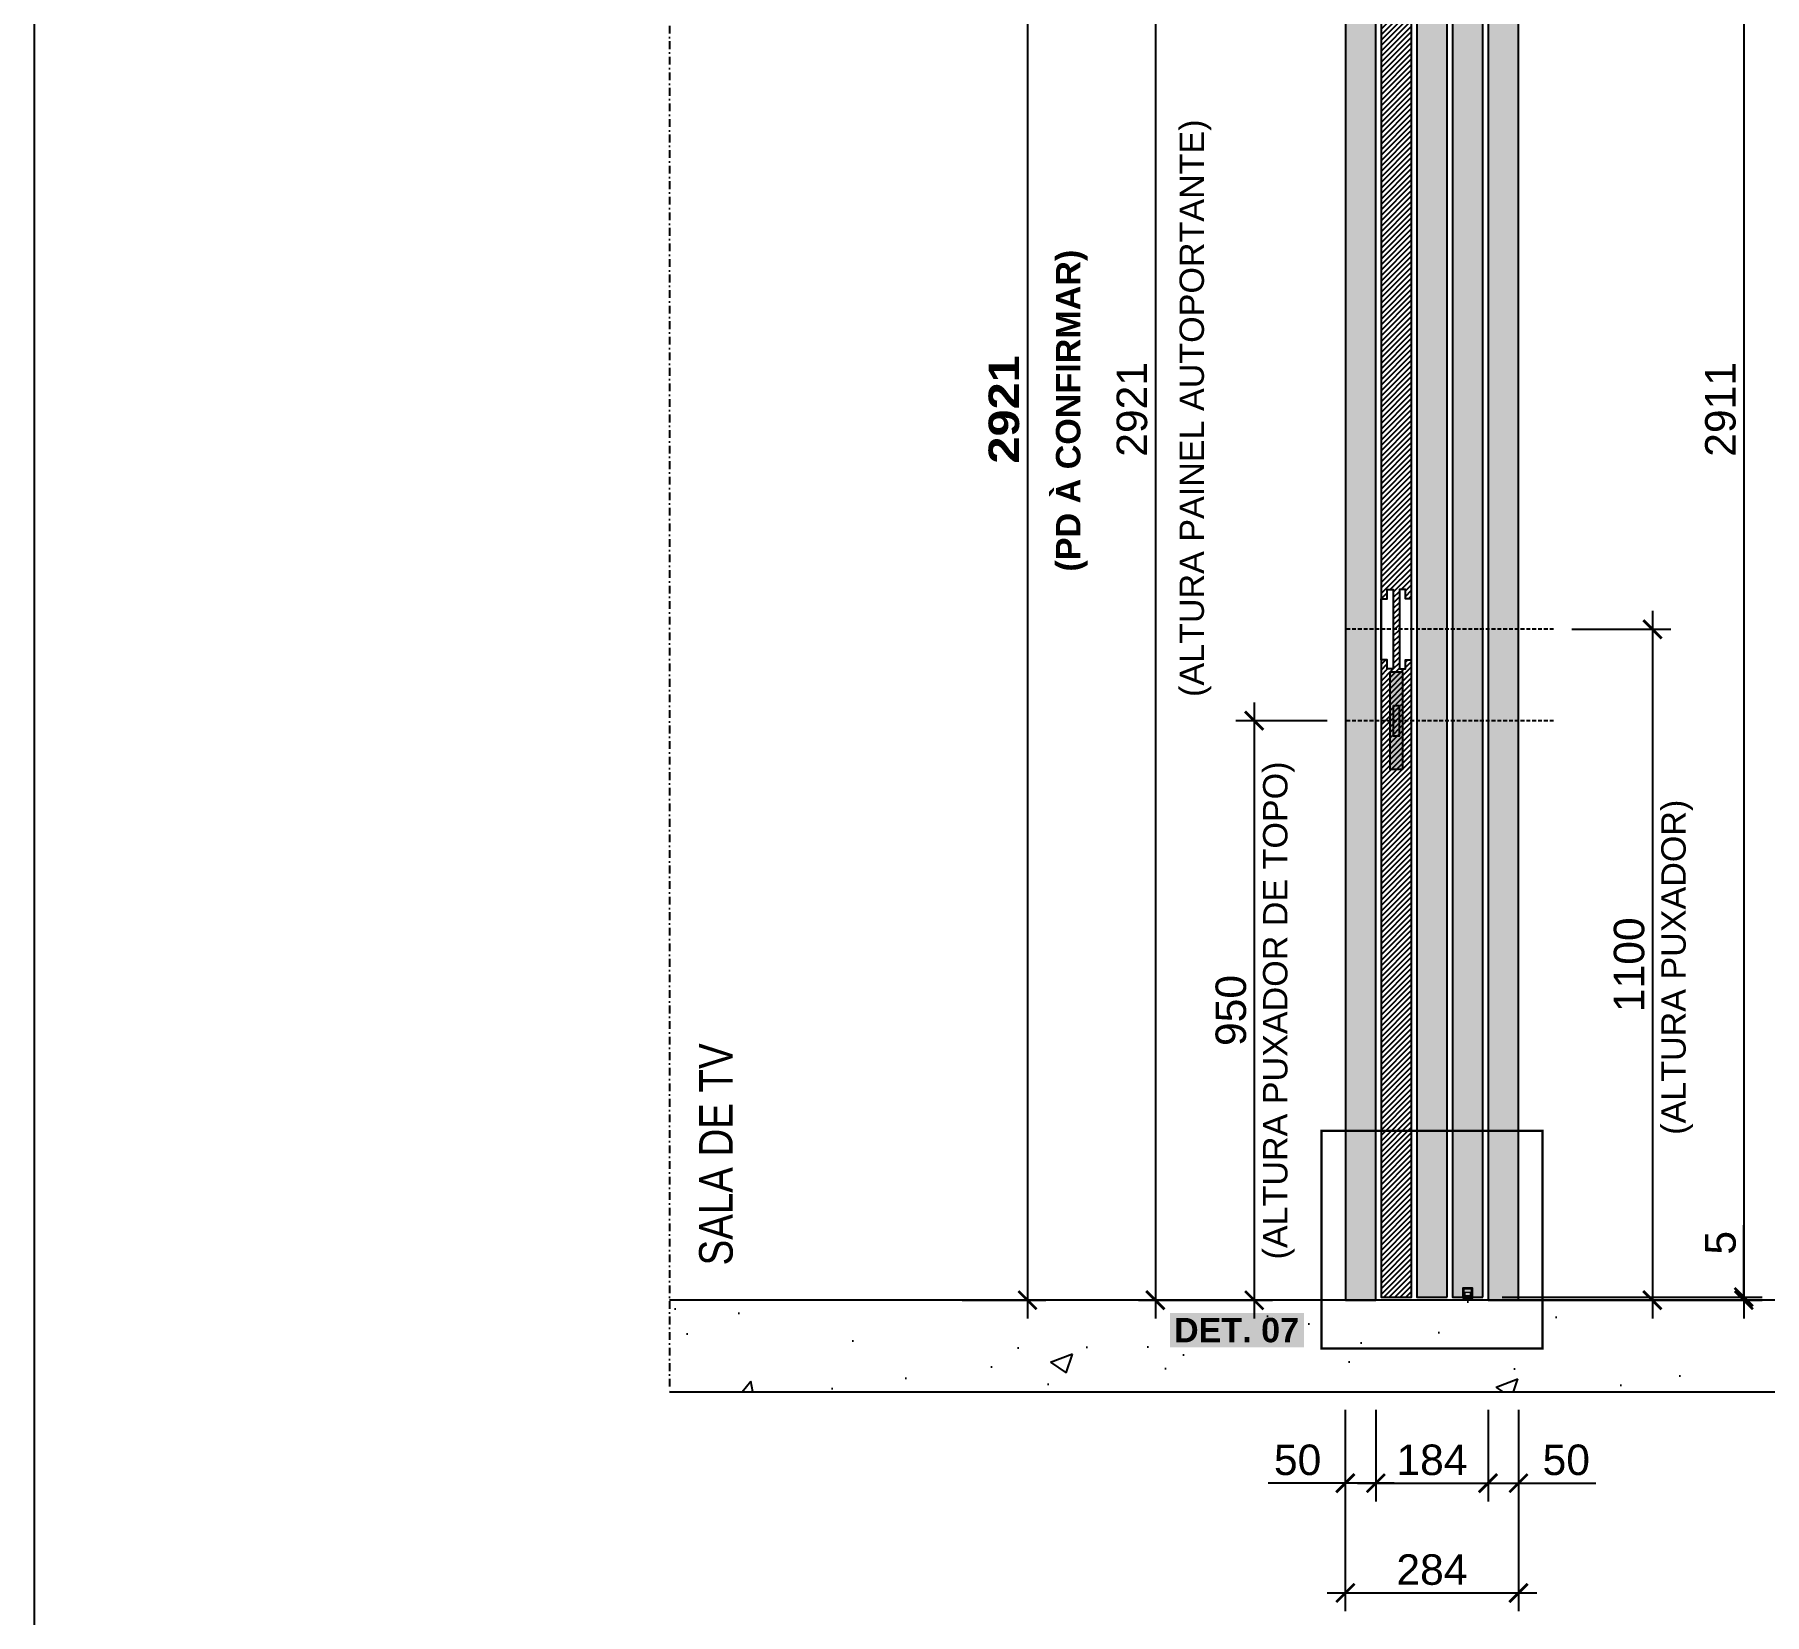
# Model space of a CAD drawing. Header units: millimetres. Extents: x -63251 to 507826, y 5339 to 217512.
# Drawn here: x 173034 to 175870, y 79423 to 82013 of the extents above; entities that cross this region are included whole.
import ezdxf

# ---------------------------------------------------------------- set-up
doc = ezdxf.new("R2010")
doc.units = ezdxf.units.MM
doc.header["$PDMODE"] = 3
doc.linetypes.add('TRAÇO 1-1', pattern=[9.525, 6.35, -3.175])
doc.linetypes.add('TRAÇO E PONTO 1-1', pattern=[25.4, 12.7, -6.35, 0, -6.35])
for name, color, linetype in [('AC-EQUIPAMENTO', 7, 'Continuous'), ('COTAS', 9, 'Continuous'), ('DETALHE', 10, 'Continuous'), ('FERRAGEM', 3, 'Continuous'), ('HACHURA', 21, 'Continuous'), ('MARCENARIA', 4, 'Continuous'), ('MARCENARIA . M', 4, 'Continuous'), ('PAREDE', 94, 'Continuous'), ('PDF8_Geometry', 7, 'Continuous'), ('TEXTO', 105, 'Continuous'), ('TEXTO TRAÇO PONTO', 105, 'TRAÇO E PONTO 1-1')]:
    doc.layers.add(name, color=color, linetype=linetype)
doc.styles.add('MEDIDA OFICIAL', font='ariblk.ttf')
doc.styles.add('PADRÃO', font='arial.ttf')
doc.styles.add('PADRÃO NEGRITO', font='arialbd.ttf')
doc.styles.add('TITULO', font='swissck.ttf')
doc.dimstyles.new('1-20', dxfattribs={"dimscale": 20, "dimtxt": 2.5, "dimasz": 1.5, "dimexe": 1.5, "dimexo": 1.5, "dimtad": 1, "dimtxsty": 'PADRÃO', "dimblk": 'ARCHTICK', "dimcen": 2.5, "dimdle": 1.5, "dimclrd": 9, "dimclre": 9, "dimclrt": 6, "dimadec": 0, "dimazin": 0, "dimtfac": 1, "dimtmove": 0, "dimatfit": 3, "dimfxl": 1.25, "dimlwd": -1, "dimlwe": -1, "dimarcsym": 0})
doc.dimstyles.new('Med. Ofic.1-20', dxfattribs={"dimscale": 20, "dimtxt": 2.5, "dimasz": 1.5, "dimexe": 1.5, "dimexo": 1.5, "dimtad": 1, "dimtxsty": 'MEDIDA OFICIAL', "dimblk": 'ARCHTICK', "dimcen": 2.5, "dimdle": 1.5, "dimclrd": 9, "dimclre": 9, "dimclrt": 10, "dimadec": 0, "dimazin": 0, "dimtfac": 1, "dimtmove": 0, "dimatfit": 3, "dimfxl": 1.25, "dimlwd": -1, "dimlwe": -1, "dimarcsym": 0})

# ---------------------------------------------------------------- blocks, each defined once
blk = doc.blocks.new('_ArchTick')
at = {"color": 0, "linetype": 'ByBlock', "const_width": 0.15}
blk.add_lwpolyline([(-0.5, -0.5), (0.5, 0.5)], dxfattribs=at)
blk = doc.blocks.new('*D245')
at = {"layer": 'Defpoints', "color": 0, "transparency": 16777216}
for p in [(175524.2, 81037.7), (175466.8, 79937.7), (175686.3, 79937.7)]:
    blk.add_point(p, dxfattribs=at)
at = {"layer": 'MARCENARIA . M', "color": 9, "transparency": 16777216}
for p, q in [((175686.3, 81067.7), (175686.3, 79907.7)), ((175554.2, 81037.7), (175716.3, 81037.7)), ((175496.8, 79937.7), (175716.3, 79937.7))]:
    blk.add_line(p, q, dxfattribs=at)
at = {"layer": 'MARCENARIA . M', "color": 9, "transparency": 16777216, "xscale": 30, "yscale": 30, "zscale": 30}
for p, rotation in [((175686.3, 81037.7), 90), ((175686.3, 79937.7), 270)]:
    blk.add_blockref('_ArchTick', p, dxfattribs=dict(at, rotation=rotation))
at = {"layer": 'MARCENARIA . M', "color": 6, "transparency": 16777216, "insert": (175648.3, 80487.7), "char_height": 50, "attachment_point": 5, "rotation": 90, "style": 'PADRÃO'}
blk.add_mtext('1100', dxfattribs=at)
blk = doc.blocks.new('*D246')
at = {"layer": 'Defpoints', "color": 0, "transparency": 16777216}
for p in [(175409.8, 82853.7), (175409.8, 79942.7), (175836.1, 79942.7)]:
    blk.add_point(p, dxfattribs=at)
at = {"layer": 'MARCENARIA . M', "color": 9, "transparency": 16777216}
for p, q in [((175836.1, 82883.7), (175836.1, 79912.7)), ((175439.8, 82853.7), (175866.1, 82853.7)), ((175439.8, 79942.7), (175866.1, 79942.7))]:
    blk.add_line(p, q, dxfattribs=at)
at = {"layer": 'MARCENARIA . M', "color": 9, "transparency": 16777216, "xscale": 30, "yscale": 30, "zscale": 30}
for p, rotation in [((175836.1, 82853.7), 90), ((175836.1, 79942.7), 270)]:
    blk.add_blockref('_ArchTick', p, dxfattribs=dict(at, rotation=rotation))
at = {"layer": 'MARCENARIA . M', "color": 6, "transparency": 16777216, "insert": (175798, 81398.2), "char_height": 50, "attachment_point": 5, "rotation": 90, "style": 'PADRÃO'}
blk.add_mtext('2911', dxfattribs=at)
blk = doc.blocks.new('*D247')
at = {"layer": 'Defpoints', "color": 0, "transparency": 16777216}
for p in [(175409.8, 79942.7), (175416.8, 79937.7), (175836.1, 79937.7)]:
    blk.add_point(p, dxfattribs=at)
at = {"layer": 'MARCENARIA . M', "color": 9, "transparency": 16777216}
for p, q in [((175836.1, 79942.7), (175836.1, 80060.8)), ((175439.8, 79942.7), (175866.1, 79942.7)), ((175446.8, 79937.7), (175866.1, 79937.7)), ((175836.1, 79937.7), (175836.1, 79942.7)), ((175836.1, 79937.7), (175836.1, 79907.7))]:
    blk.add_line(p, q, dxfattribs=at)
at = {"layer": 'MARCENARIA . M', "color": 9, "transparency": 16777216, "xscale": 30, "yscale": 30, "zscale": 30}
for p, rotation in [((175836.1, 79942.7), 270), ((175836.1, 79937.7), 90)]:
    blk.add_blockref('_ArchTick', p, dxfattribs=dict(at, rotation=rotation))
at = {"layer": 'MARCENARIA . M', "color": 6, "transparency": 16777216, "insert": (175798.1, 80031.8), "char_height": 50, "attachment_point": 5, "rotation": 90, "style": 'PADRÃO'}
blk.add_mtext('5', dxfattribs=at)
blk = doc.blocks.new('*D249')
at = {"layer": 'COTAS', "color": 9, "linetype": 'Continuous', "ltscale": 0.4, "transparency": 16777216}
blk.add_line((174661.9, 82888.7), (174661.9, 79907.7), dxfattribs=at)
at = {"layer": 'COTAS', "color": 9, "ltscale": 0.4, "transparency": 16777216}
for p, q in [((174508, 82858.7), (174691.9, 82858.7)), ((174554.7, 79937.7), (174691.9, 79937.7))]:
    blk.add_line(p, q, dxfattribs=at)
at = {"layer": 'Defpoints', "color": 0, "ltscale": 0.4, "transparency": 16777216}
for p in [(174478, 82858.7), (174524.7, 79937.7), (174661.9, 79937.7)]:
    blk.add_point(p, dxfattribs=at)
at = {"layer": 'COTAS', "color": 9, "ltscale": 0.4, "transparency": 16777216, "xscale": 30, "yscale": 30, "zscale": 30}
for p, rotation in [((174661.9, 82858.7), 90), ((174661.9, 79937.7), 270)]:
    blk.add_blockref('_ArchTick', p, dxfattribs=dict(at, rotation=rotation))
at = {"layer": 'COTAS', "color": 10, "ltscale": 0.4, "transparency": 16777216, "insert": (174623.5, 81398.2), "char_height": 50, "attachment_point": 5, "rotation": 90, "style": 'MEDIDA OFICIAL'}
blk.add_mtext('2921', dxfattribs=at)
blk = doc.blocks.new('*D250')
at = {"layer": 'Defpoints', "color": 0, "transparency": 16777216}
for p in [(175012.1, 82858.7), (174871.5, 79937.7), (175036.6, 79937.7)]:
    blk.add_point(p, dxfattribs=at)
at = {"layer": 'MARCENARIA . M', "color": 9, "transparency": 16777216}
for p, q in [((174871.5, 82888.7), (174871.5, 79907.7)), ((174982.1, 82858.7), (174841.5, 82858.7)), ((175006.6, 79937.7), (174841.5, 79937.7))]:
    blk.add_line(p, q, dxfattribs=at)
at = {"layer": 'MARCENARIA . M', "color": 9, "transparency": 16777216, "xscale": 30, "yscale": 30, "zscale": 30}
for p, rotation in [((174871.5, 82858.7), 90), ((174871.5, 79937.7), 270)]:
    blk.add_blockref('_ArchTick', p, dxfattribs=dict(at, rotation=rotation))
at = {"layer": 'MARCENARIA . M', "color": 6, "transparency": 16777216, "insert": (174833.4, 81398.2), "char_height": 50, "attachment_point": 5, "rotation": 90, "style": 'PADRÃO'}
blk.add_mtext('2921', dxfattribs=at)
blk = doc.blocks.new('*D333')
at = {"layer": 'Defpoints', "color": 0, "transparency": 16777216}
for p in [(175416.8, 79787.7), (175466.8, 79787.7), (175466.8, 79637.7)]:
    blk.add_point(p, dxfattribs=at)
at = {"layer": 'MARCENARIA . M', "color": 9, "transparency": 16777216}
for p, q in [((175416.8, 79757.7), (175416.8, 79607.7)), ((175466.8, 79757.7), (175466.8, 79607.7)), ((175386.8, 79637.7), (175466.8, 79637.7)), ((175466.8, 79637.7), (175593.3, 79637.7))]:
    blk.add_line(p, q, dxfattribs=at)
at = {"layer": 'MARCENARIA . M', "color": 9, "transparency": 16777216, "xscale": 30, "yscale": 30, "zscale": 30, "rotation": 180}
blk.add_blockref('_ArchTick', (175416.8, 79637.7), dxfattribs=at)
at = {"layer": 'MARCENARIA . M', "color": 9, "transparency": 16777216, "xscale": 30, "yscale": 30, "zscale": 30}
blk.add_blockref('_ArchTick', (175466.8, 79637.7), dxfattribs=at)
at = {"layer": 'MARCENARIA . M', "color": 6, "transparency": 16777216, "insert": (175545.1, 79675.7), "char_height": 50, "attachment_point": 5, "style": 'PADRÃO'}
blk.add_mtext('50', dxfattribs=at)
blk = doc.blocks.new('*D334')
at = {"layer": 'Defpoints', "color": 0, "transparency": 16777216}
for p in [(175182.9, 79787.7), (175232.9, 79787.7), (175182.9, 79637.7)]:
    blk.add_point(p, dxfattribs=at)
at = {"layer": 'MARCENARIA . M', "color": 9, "transparency": 16777216}
for p, q in [((175182.9, 79757.7), (175182.9, 79607.7)), ((175232.9, 79757.7), (175232.9, 79607.7)), ((175182.9, 79637.7), (175056.5, 79637.7)), ((175262.9, 79637.7), (175182.9, 79637.7))]:
    blk.add_line(p, q, dxfattribs=at)
at = {"layer": 'MARCENARIA . M', "color": 9, "transparency": 16777216, "xscale": 30, "yscale": 30, "zscale": 30, "rotation": 180}
blk.add_blockref('_ArchTick', (175182.9, 79637.7), dxfattribs=at)
at = {"layer": 'MARCENARIA . M', "color": 9, "transparency": 16777216, "xscale": 30, "yscale": 30, "zscale": 30}
blk.add_blockref('_ArchTick', (175232.9, 79637.7), dxfattribs=at)
at = {"layer": 'MARCENARIA . M', "color": 6, "transparency": 16777216, "insert": (175104.7, 79675.7), "char_height": 50, "attachment_point": 5, "style": 'PADRÃO'}
blk.add_mtext('50', dxfattribs=at)
blk = doc.blocks.new('*D335')
at = {"layer": 'Defpoints', "color": 0, "transparency": 16777216}
for p in [(175232.9, 79787.7), (175416.8, 79787.7), (175416.8, 79637.7)]:
    blk.add_point(p, dxfattribs=at)
at = {"layer": 'MARCENARIA . M', "color": 9, "transparency": 16777216}
for p, q in [((175232.9, 79757.7), (175232.9, 79607.7)), ((175416.8, 79757.7), (175416.8, 79607.7)), ((175202.9, 79637.7), (175446.8, 79637.7))]:
    blk.add_line(p, q, dxfattribs=at)
at = {"layer": 'MARCENARIA . M', "color": 9, "transparency": 16777216, "xscale": 30, "yscale": 30, "zscale": 30, "rotation": 180}
blk.add_blockref('_ArchTick', (175232.9, 79637.7), dxfattribs=at)
at = {"layer": 'MARCENARIA . M', "color": 9, "transparency": 16777216, "xscale": 30, "yscale": 30, "zscale": 30}
blk.add_blockref('_ArchTick', (175416.8, 79637.7), dxfattribs=at)
at = {"layer": 'MARCENARIA . M', "color": 6, "transparency": 16777216, "insert": (175324.9, 79675.7), "char_height": 50, "attachment_point": 5, "style": 'PADRÃO'}
blk.add_mtext('184', dxfattribs=at)
blk = doc.blocks.new('*D336')
at = {"layer": 'Defpoints', "color": 0, "transparency": 16777216}
for p in [(175182.9, 79787.7), (175466.8, 79787.7), (175466.8, 79457.7)]:
    blk.add_point(p, dxfattribs=at)
at = {"layer": 'MARCENARIA . M', "color": 9, "transparency": 16777216}
for p, q in [((175182.9, 79757.7), (175182.9, 79427.7)), ((175466.8, 79757.7), (175466.8, 79427.7)), ((175152.9, 79457.7), (175496.8, 79457.7))]:
    blk.add_line(p, q, dxfattribs=at)
at = {"layer": 'MARCENARIA . M', "color": 9, "transparency": 16777216, "xscale": 30, "yscale": 30, "zscale": 30, "rotation": 180}
blk.add_blockref('_ArchTick', (175182.9, 79457.7), dxfattribs=at)
at = {"layer": 'MARCENARIA . M', "color": 9, "transparency": 16777216, "xscale": 30, "yscale": 30, "zscale": 30}
blk.add_blockref('_ArchTick', (175466.8, 79457.7), dxfattribs=at)
at = {"layer": 'MARCENARIA . M', "color": 6, "transparency": 16777216, "insert": (175324.9, 79495.7), "char_height": 50, "attachment_point": 5, "style": 'PADRÃO'}
blk.add_mtext('284', dxfattribs=at)
blk = doc.blocks.new('*D1842')
at = {"layer": 'Defpoints', "color": 0, "transparency": 16777216}
for p in [(175182.9, 80887.7), (174814.1, 79937.7), (175033.5, 79937.7)]:
    blk.add_point(p, dxfattribs=at)
at = {"layer": 'MARCENARIA . M', "color": 9, "transparency": 16777216}
for p, q in [((175033.5, 80917.7), (175033.5, 79907.7)), ((175152.9, 80887.7), (175003.5, 80887.7)), ((174844.1, 79937.7), (175063.5, 79937.7))]:
    blk.add_line(p, q, dxfattribs=at)
at = {"layer": 'MARCENARIA . M', "color": 9, "transparency": 16777216, "xscale": 30, "yscale": 30, "zscale": 30}
for p, rotation in [((175033.5, 80887.7), 90), ((175033.5, 79937.7), 270)]:
    blk.add_blockref('_ArchTick', p, dxfattribs=dict(at, rotation=rotation))
at = {"layer": 'MARCENARIA . M', "color": 6, "transparency": 16777216, "insert": (174995.5, 80412.7), "char_height": 50, "attachment_point": 5, "rotation": 90, "style": 'PADRÃO'}
blk.add_mtext('950', dxfattribs=at)

msp = doc.modelspace()

# ---------------------------------------------------------------- hatches: boundary and pattern name
at = {"layer": 'AC-EQUIPAMENTO'}
h = msp.add_hatch(dxfattribs=at)
h.set_pattern_fill('ANSI31', color=8, scale=2)
h.set_pattern_definition([(45, (22279.756, -5536.941), (-4.49012806, 4.49012806), [])])
h.paths.add_polyline_path([(175241.436, 82857.698), (175256.436, 82857.698), (175256.436, 82842.698), (175276.436, 82842.698), (175276.436, 82857.698), (175291.436, 82857.698), (175291.436, 81087.698), (175281.436, 81087.698), (175281.436, 81102.698), (175271.436, 81102.698), (175271.436, 80972.698), (175281.436, 80972.698), (175281.436, 80987.698), (175291.436, 80987.698), (175291.436, 79942.698), (175241.436, 79942.698), (175241.436, 80987.698), (175251.436, 80987.698), (175251.436, 80972.698), (175261.436, 80972.698), (175261.436, 81102.698), (175251.436, 81102.698), (175251.436, 81087.698), (175241.436, 81087.698)])
at = {"layer": 'HACHURA', "true_color": 0xba9673}
h = msp.add_hatch(color=33, dxfattribs=at)
h.dxf.hatch_style = 1
h.paths.add_polyline_path([(175182.936, 79937.698), (175232.936, 79937.698), (175232.936, 82862.698), (175182.936, 82862.698)])
h = msp.add_hatch(color=33, dxfattribs=at)
h.dxf.hatch_style = 1
h.paths.add_polyline_path([(175299.936, 79942.698), (175349.936, 79942.698), (175349.936, 82857.698), (175299.936, 82857.698)])
h = msp.add_hatch(color=33, dxfattribs=at)
h.dxf.hatch_style = 1
h.paths.add_polyline_path([(175358.436, 79942.698), (175408.436, 79942.698), (175408.436, 82857.698), (175358.436, 82857.698)])
h = msp.add_hatch(color=33, dxfattribs=at)
h.dxf.hatch_style = 1
h.paths.add_polyline_path([(175416.831, 79937.698), (175466.831, 79937.698), (175466.831, 82862.698), (175416.831, 82862.698)])
at = {"layer": 'HACHURA'}
h = msp.add_hatch(dxfattribs=at)
h.set_pattern_fill('AR-CONC', color=21, scale=2)
h.set_pattern_definition([(50, (131021.12, 57235.57), (364.3693, -31.8782), [38.1, -419.1]), (355, (131021.1, 57235.57), (-70.4868, 382.1137), [30.48, -335.2812]), (100.45144, (131051.48, 57232.9), (293.8825, 350.2355), [32.38, -356.1805]), (46.1842, (131021.1, 57337.17), (542.158, -84.0847), [57.15, -628.65]), (96.6356, (131066.3, 57330.16), (474.808, 494.852), [48.57, -534.271]), (351.1842, (131021.1, 57337.17), (474.808, 494.852), [45.72, -502.9195]), (21, (131071.92, 57311.77), (303.2288, -204.5304), [38.1, -419.1]), (326, (131071.9, 57311.77), (123.604, 368.376), [30.48, -335.28]), (71.45144, (131097.2, 57294.73), (426.8328, 163.8455), [32.38, -356.18]), (37.5, (131021.12, 57235.57), (6.1772, 169.11008), [0, -331.216, 0, -340.36, 0, -336.55]), (7.5, (131021.12, 57235.57), (133.6393, 200.36115), [0, -194.056, 0, -323.596, 0, -128.27]), (327.5, (130907.83, 57235.57), (271.1812, -11.4575), [0, -127, 0, -396.24, 0, -525.78]), (317.5, (130857.03, 57235.57), (296.2584, 50.853), [0, -165.1, 0, -263.144, 0, -373.38])])
h.paths.add_polyline_path([(174075.083, 79937.698), (174075.083, 79787.698), (176570.874, 79787.698), (176570.874, 79937.698)])
at = {"layer": 'MARCENARIA', "true_color": 0x939598}
h = msp.add_hatch(color=252, dxfattribs=at)
h.dxf.hatch_style = 1
h.paths.add_polyline_path([(175256.436, 80807.698), (175276.436, 80807.698), (175276.436, 80967.698), (175256.436, 80967.698)])

# ---------------------------------------------------------------- linework, layer by layer
at = {"layer": 'DETALHE', "color": 10, "linetype": 'TRAÇO 1-1', "const_width": 4}
msp.add_lwpolyline([(175143.709, 80215.211), (175506.004, 80215.211), (175506.004, 79858.588), (175143.709, 79858.588)], close=True, dxfattribs=at)
at = {"layer": 'FERRAGEM'}
for points in [[(175256.436, 80967.698), (175276.436, 80967.698), (175276.436, 80807.698), (175256.436, 80807.698)], [(175261.686, 80912.698), (175271.186, 80912.698), (175271.186, 80862.698), (175261.686, 80862.698)], [(175376.226, 79940.124), (175390.645, 79940.124), (175390.645, 79937.698), (175376.226, 79937.698)]]:
    msp.add_lwpolyline(points, close=True, dxfattribs=at)
for points in [[(175375.936, 79942.698), (175375.936, 79957.698), (175390.936, 79957.698), (175390.936, 79942.698)], [(175375.936, 79942.698), (175376.936, 79942.698), (175376.936, 79956.698), (175389.936, 79956.698), (175389.936, 79942.698), (175390.936, 79942.698)]]:
    msp.add_lwpolyline(points, dxfattribs=at)
at = {"layer": 'FERRAGEM', "color": 1, "lineweight": 5}
for points in [[(175378.921, 79945.188), (175388.017, 79945.188), (175388.017, 79950.106), (175378.921, 79950.106)], [(175386.872, 79940.259), (175380.067, 79940.259), (175380.067, 79944.379), (175386.872, 79944.379)]]:
    msp.add_lwpolyline(points, close=True, dxfattribs=at)
for points in [[(175380.067, 79944.379), (175379.258, 79945.188)], [(175386.872, 79944.379), (175387.613, 79945.188)]]:
    msp.add_lwpolyline(points, dxfattribs=at)
at = {"layer": 'MARCENARIA'}
for points in [[(175241.436, 80987.698), (175241.436, 81087.698), (175251.436, 81087.698), (175251.436, 81102.698), (175261.436, 81102.698), (175261.436, 80972.698), (175251.436, 80972.698), (175251.436, 80987.698)], [(175291.436, 80987.698), (175291.436, 81087.698), (175281.436, 81087.698), (175281.436, 81102.698), (175271.436, 81102.698), (175271.436, 80972.698), (175281.436, 80972.698), (175281.436, 80987.698)]]:
    msp.add_lwpolyline(points, close=True, dxfattribs=at)
at = {"layer": 'MARCENARIA . M', "color": 3}
msp.add_lwpolyline([(196138.319, 96213.297), (196138.319, 77975.185), (173034.383, 77975.185), (173034.383, 96213.297)], close=True, dxfattribs=at)
at = {"layer": 'MARCENARIA . M'}
for points in [[(175232.936, 79937.698), (175232.936, 82858.698), (175182.936, 82858.698), (175182.936, 79937.698)], [(175291.436, 82853.698), (175241.436, 82853.698), (175241.436, 79942.698), (175291.436, 79942.698)], [(175349.936, 79942.698), (175349.936, 82853.698), (175299.936, 82853.698), (175299.936, 79942.698)], [(175408.436, 79942.698), (175408.436, 82853.698), (175358.436, 82853.698), (175358.436, 79942.698)], [(175466.831, 79937.698), (175466.831, 82858.698), (175416.831, 82858.698), (175416.831, 79937.698)]]:
    msp.add_lwpolyline(points, close=True, dxfattribs=at)
at = {"layer": 'PAREDE', "color": 10, "linetype": 'TRAÇO 1-1'}
for p, q in [((175524.242, 81037.698), (175182.936, 81037.698)), ((175524.242, 80887.698), (175182.936, 80887.698))]:
    msp.add_line(p, q, dxfattribs=at)
at = {"layer": 'PAREDE'}
msp.add_lwpolyline([(174075.083, 79787.698), (176570.874, 79787.698), (176570.874, 79937.698), (174075.083, 79937.698)], dxfattribs=at)
at = {"layer": 'PDF8_Geometry', "lineweight": 5}
for points in [[(175381.751, 79940.259), (175381.751, 79940.124)], [(175385.12, 79940.259), (175385.12, 79940.124)]]:
    msp.add_lwpolyline(points, dxfattribs=at)
at = {"layer": 'TEXTO TRAÇO PONTO'}
msp.add_line((174075.083, 83531.698), (174075.083, 79787.698), dxfattribs=at)

# ---------------------------------------------------------------- texts
at = {"layer": 'COTAS', "color": 6, "char_height": 40, "width": 1350, "attachment_point": 2, "rotation": 90, "style": 'PADRÃO'}
for s, insert in [('(ALTURA PAINEL AUTOPORTANTE)', (174911.146, 81400.198)), ('(ALTURA PUXADOR DE TOPO)', (175048.023, 80412.698)), ('(ALTURA PUXADOR)', (175700.802, 80483.579))]:
    msp.add_mtext(s, dxfattribs=dict(at, insert=insert))
at = {"layer": 'COTAS', "color": 10, "insert": (174760.671, 81396.184), "char_height": 40, "width": 1350, "attachment_point": 8, "rotation": 90, "style": 'PADRÃO NEGRITO'}
msp.add_mtext('(PD À CONFIRMAR)', dxfattribs=at)
at = {"layer": 'DETALHE', "color": 105, "insert": (175107.052, 79908.679), "char_height": 40, "width": 203.41444, "attachment_point": 3, "style": 'PADRÃO', "bg_fill": 1, "box_fill_scale": 1.2, "bg_fill_color": 50, "bg_fill_transparency": 0}
msp.add_mtext('{\\fArial|b1|i0|c0|p34;DET. 07}', dxfattribs=at)
at = {"layer": 'TEXTO', "color": 1, "insert": (174179.437, 79994.723), "char_height": 55, "width": 695.16158, "attachment_point": 7, "rotation": 90, "style": 'TITULO'}
msp.add_mtext('\\pxql;{\\C10;SALA DE TV}', dxfattribs=at)

# ---------------------------------------------------------------- dimensions: what is measured, and where the dimension line sits
at = {"layer": 'COTAS', "color": 7, "ltscale": 0.4, "true_color": 0xededed}
dim = msp.add_linear_dim(base=(174661.898, 79937.698), p1=(174478.027, 82858.698), p2=(174524.668, 79937.698), angle=90, dimstyle='Med. Ofic.1-20', dxfattribs=at)
dim.commit()
dim.dimension.update_dxf_attribs({"geometry": '*D249', "text_midpoint": (174623.545, 81398.198)})
at = {"layer": 'MARCENARIA . M', "color": 2}
for base, p1, p2, angle, picture, middle in [((174871.462, 79937.698), (175012.087, 82858.698), (175036.646, 79937.698), 90, '*D250', (174833.434, 81398.198)), ((175836.074, 79942.698), (175409.831, 82853.698), (175409.831, 79942.698), 90, '*D246', (175798.045, 81398.198)), ((175686.279, 79937.698), (175524.242, 81037.698), (175466.831, 79937.698), 90, '*D245', (175648.25, 80487.698)), ((175033.5, 79937.698), (175182.936, 80887.698), (174814.052, 79937.698), 90, '*D1842', (174995.471, 80412.698)), ((175182.936, 79637.698), (175232.936, 79787.698), (175182.936, 79787.698), 180, '*D334', (175104.71, 79675.727))]:
    dim = msp.add_linear_dim(base=base, p1=p1, p2=p2, angle=angle, dimstyle='1-20', dxfattribs=at)
    dim.commit()
    dim.dimension.update_dxf_attribs({"geometry": picture, "text_midpoint": middle})
dim = msp.add_linear_dim(base=(175836.074, 79937.698), p1=(175409.831, 79942.698), p2=(175416.831, 79937.698), angle=90, dimstyle='1-20', dxfattribs=at)
dim.commit()
dim.dimension.update_dxf_attribs({"geometry": '*D247', "text_midpoint": (175836.074, 80031.774), "dimtype": 160})
for base, p1, p2, picture, middle in [((175466.831, 79457.698), (175182.936, 79787.698), (175466.831, 79787.698), '*D336', (175324.884, 79495.727)), ((175416.831, 79637.698), (175232.936, 79787.698), (175416.831, 79787.698), '*D335', (175324.884, 79675.727))]:
    dim = msp.add_linear_dim(base=base, p1=p1, p2=p2, dimstyle='1-20', override={"dimdec": 0}, dxfattribs=at)
    dim.commit()
    dim.dimension.update_dxf_attribs({"geometry": picture, "text_midpoint": middle})
dim = msp.add_linear_dim(base=(175466.831, 79637.698), p1=(175416.831, 79787.698), p2=(175466.831, 79787.698), dimstyle='1-20', dxfattribs=at)
dim.commit()
dim.dimension.update_dxf_attribs({"geometry": '*D333', "text_midpoint": (175545.058, 79675.727)})

doc.saveas('drawing.dxf')
